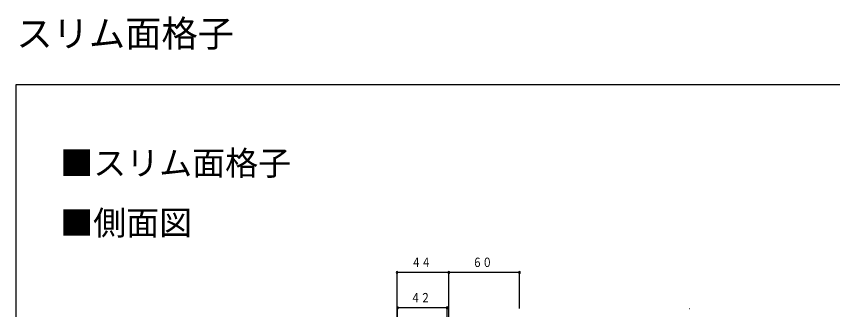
# Model space of a CAD drawing. Units: millimetres, scale not verified. Extents: x -693 to 693, y -1120 to 1122.
# Drawn here: x -693 to 0, y 873 to 1122 of the extents above; entities that cross this region are included whole.
import ezdxf
from ezdxf.enums import TextEntityAlignment as Align

# ---------------------------------------------------------------- set-up
doc = ezdxf.new("R2010")
doc.units = ezdxf.units.MM
doc.header["$LTSCALE"] = 4
for name, color, linetype in [('0-1_USER1', 3, 'Continuous'), ('0-6_YKK_D', 6, 'Continuous'), ('0-7_YKK_ZWAK', 7, 'Continuous'), ('0-8_YSS_K', 3, 'Continuous')]:
    doc.layers.add(name, color=color, linetype=linetype)
doc.styles.add('ＭＳ ゴシック', font='')
doc.styles.get('ＭＳ ゴシック').set_extended_font_data('MS Gothic')

msp = doc.modelspace()

# ---------------------------------------------------------------- linework, layer by layer
at = {"layer": '0-6_YKK_D'}
for p, q in [((-369.842, 848.425), (-369.842, 905.493)), ((-325.842, 904.493), (-369.842, 904.493)), ((-325.842, 848.425), (-325.842, 905.493)), ((-265.842, 904.493), (-325.842, 904.493)), ((-265.842, 873.851), (-265.842, 905.493)), ((-369.342, 848.425), (-369.342, 875.493)), ((-327.342, 874.493), (-369.342, 874.493)), ((-327.342, 848.425), (-327.342, 875.493))]:
    msp.add_line(p, q, dxfattribs=at)
for centre, start, end in [((-369.842, 904.493), 0, 180), ((-369.842, 904.493), 180, 0), ((-325.842, 904.493), 0, 180), ((-325.842, 904.493), 0, 180), ((-325.842, 904.493), 180, 0), ((-325.842, 904.493), 180, 0), ((-265.842, 904.493), 0, 180), ((-265.842, 904.493), 180, 0), ((-369.342, 874.493), 0, 180), ((-369.342, 874.493), 180, 0), ((-327.342, 874.493), 0, 180), ((-327.342, 874.493), 180, 0)]:
    msp.add_arc(centre, 0.75, start, end, dxfattribs=at)
at = {"layer": '0-7_YKK_ZWAK'}
for p, q in [((-693, 1064), (693, 1064)), ((-693, -1120), (-693, 1064))]:
    msp.add_line(p, q, dxfattribs=at)
at = {"layer": '0-8_YSS_K'}
msp.add_line((-121.874, 873.946), (-121.674, 873.946), dxfattribs=at)

# ---------------------------------------------------------------- texts
at = {"layer": '0-1_USER1', "style": 'ＭＳ ゴシック'}
for s, height, p in [('スリム面格子', 22.58, (-693, 1089.2)), ('■スリム面格子', 20.53, (-655.755, 980.866)), ('■側面図', 20.53, (-655.755, 930.138))]:
    msp.add_text(s, height=height, dxfattribs=at).set_placement(p, align=Align.BOTTOM_LEFT)
at = {"layer": '0-6_YKK_D', "style": 'ＭＳ ゴシック', "width": 0.75}
for s, p in [('４４', (-357.768, 906.693)), ('６０', (-305.768, 906.693)), ('４２', (-358.268, 876.693))]:
    msp.add_text(s, height=7.962, dxfattribs=at).set_placement(p, align=Align.BOTTOM_LEFT)

doc.saveas('drawing.dxf')
